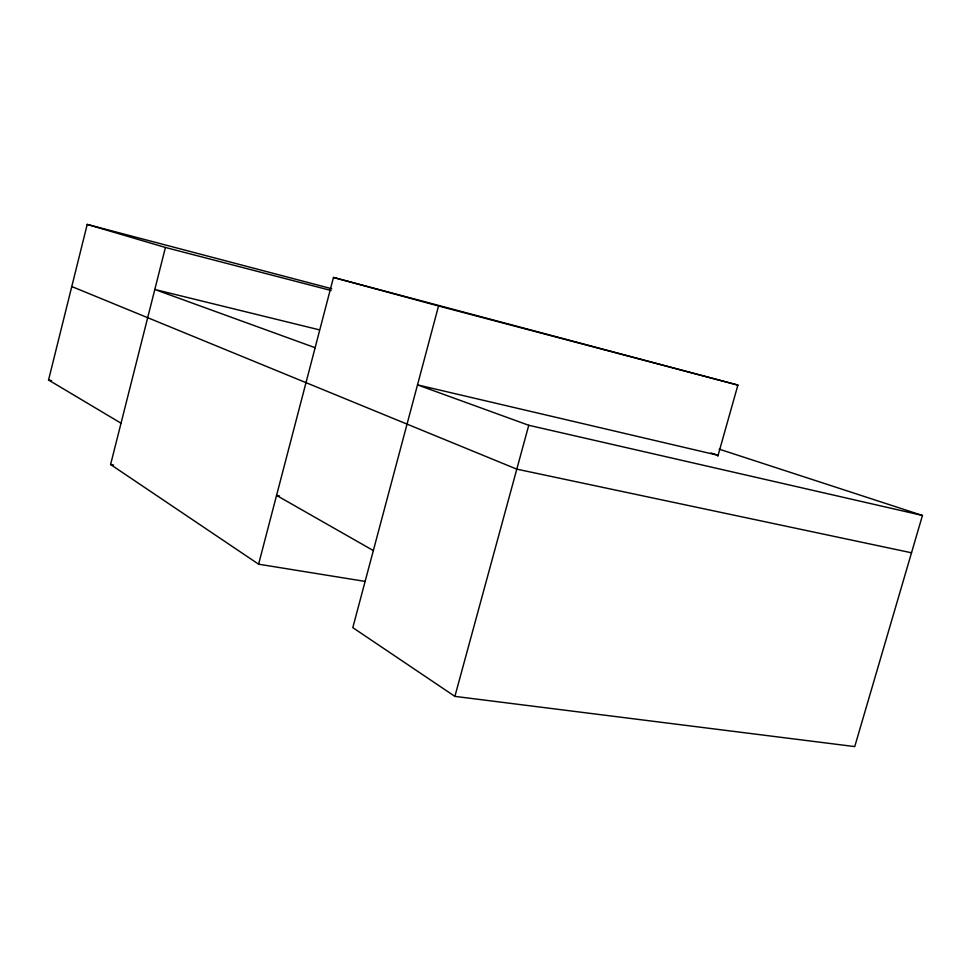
<?xml version="1.0" encoding="UTF-8"?>
<svg xmlns="http://www.w3.org/2000/svg" width="971" height="971" viewBox="0 0 971 971"><rect width="100%" height="100%" fill="white"/><g stroke="black" fill="none" stroke-linecap="round" stroke-linejoin="round"><path stroke-width="1.46" d="M121.023 423.21L48.55 380.001L87.22 224.41L331.766 288.739M364.89 581.374L258.602 564.187L110.597 464.514L165.422 247.471L87.22 224.41M258.602 564.187L333.466 277.451L737.899 385.086L717.824 456.261M333.466 277.451L438.54 305.974L352.801 627.63L454.889 696.377L854.735 746.59L922.45 515.455L719.208 449.16M454.889 696.377L528.758 425.286L417.506 384.88L718.091 455.314L710.954 452.947M110.597 464.514L113.571 465.073M279.527 495.963L276.565 495.404L373.337 550.569M48.55 380.001L51.512 380.62M911.514 552.79L516.803 469.151L71.781 286.542M528.758 425.286L922.45 515.455M319.338 329.837L154.814 289.479L315.126 347.703M165.422 247.471L331.16 290.523M438.54 305.974L737.899 385.086"/></g></svg>
